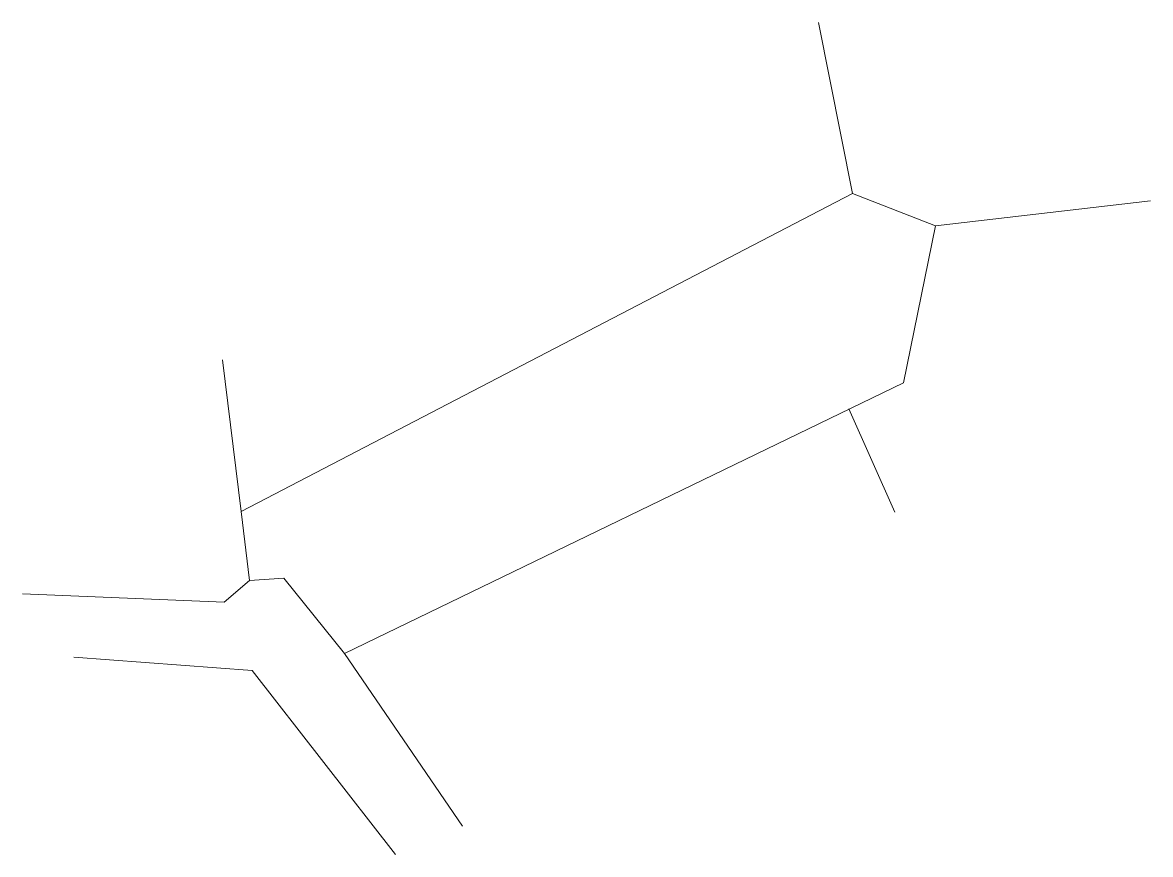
# Model space of a CAD drawing. Header units: metres. Extents: x 363518.9 to 363593.2, y 1839105.4 to 1839160.2.
import ezdxf

# ---------------------------------------------------------------- set-up
doc = ezdxf.new("R2010")
doc.units = ezdxf.units.M
doc.layers.add('28', color=7, linetype='Continuous', lineweight=13)

msp = doc.modelspace()

# ---------------------------------------------------------------- linework, layer by layer
at = {"layer": '28'}
for p, q in [((363573.6, 1839148.98), (363571.36, 1839160.25)), ((363533.31, 1839128.02), (363573.6, 1839148.98)), ((363579.09, 1839146.85), (363593.25, 1839148.51)), ((363533.31, 1839128.02), (363532.09, 1839138.02)), ((363576.97, 1839136.5), (363540.12, 1839118.66)), ((363573.37, 1839134.78), (363576.4, 1839127.99)), ((363532.2, 1839122.05), (363533.87, 1839123.48)), ((363532.2, 1839122.05), (363518.9, 1839122.59)), ((363540.12, 1839118.66), (363547.91, 1839107.29)), ((363534.04, 1839117.54), (363522.28, 1839118.42)), ((363534.04, 1839117.54), (363543.48, 1839105.42))]:
    msp.add_line(p, q, dxfattribs=at)
for points in [[(363576.97, 1839136.5), (363579.09, 1839146.85), (363573.6, 1839148.98)], [(363540.12, 1839118.66), (363536.13, 1839123.64), (363533.87, 1839123.48), (363533.31, 1839128.02)]]:
    msp.add_lwpolyline(points, dxfattribs=at)

doc.saveas('drawing.dxf')
